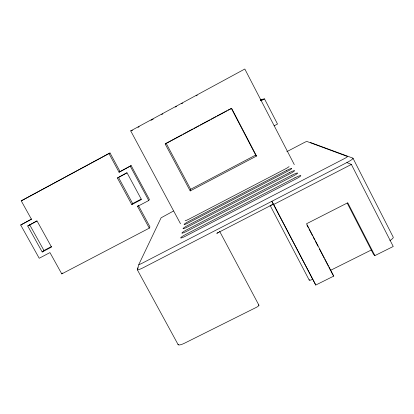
<?xml version="1.0" encoding="UTF-8"?>
<svg xmlns="http://www.w3.org/2000/svg" width="414" height="414" viewBox="0 0 414 414"><rect width="100%" height="100%" fill="white"/><g stroke="black" fill="none" stroke-linecap="round" stroke-linejoin="round"><path stroke-width="0.62" d="M227.897 110.155L231.643 108.354L256.53 156.037L190.186 190.916L190.652 189.281L166.154 143.28L182.015 134.773M389.874 240.596A8.332 1.972 -24.9 0 0 393.083 236.891L352.945 158.153A8.409 1.107 -26.5 0 1 346.87 162.557L143.534 267.553A7.897 1.061 -28.7 0 1 137.324 269.535L138.902 264.318L161.108 217.795L173.456 211.042M137.324 269.535L138.141 267.796M149.283 228.145L149.956 226.882L138.343 205.385L137.546 206.431L149.283 228.145L61.779 273.902L49.954 252.592L39.211 258.264L20.7 225.019L31.661 218.996M137.546 206.431L148.74 200.516L149.428 199.538L131.15 165.595L119.056 172.229L108.929 153.48L21.238 200.857L31.454 219.254L20.7 225.019M126.901 172.731L117.405 178.015L131.802 204.614L132.661 203.59L141.133 199.108M61.779 273.902L62.561 273.043M36.872 220.9L27.738 225.987L42.197 251.997L43.967 250.501L51.678 246.423M190.186 190.916L165.196 144.005L166.154 143.28M119.056 172.229L131.15 165.595M260.37 99.997L261.436 99.401L260.385 99.94M180.494 223.72L130.715 130.886L244.814 69.019L294.292 164.606M138.048 127.331L139.171 126.72M150.996 120.308L153.247 119.087M161.693 114.507L162.821 113.897M175.443 107.055L176.566 106.445M181.596 103.717L182.714 103.112M196.138 95.836L197.255 95.23M120.055 171.541L110.036 152.994L21.238 200.857M183.148 134.162L192.779 128.997M193.912 128.392L199.01 125.654M200.143 125.044L209.769 119.879M210.902 119.273L215.999 116.536M217.133 115.93L226.763 110.761M165.196 144.005L231.643 108.354M261.136 100.711L264.515 98.905L277.509 124.034L274.135 125.82M27.738 225.987L37.069 220.993L51.522 247.065L42.197 251.997M117.405 178.015L127.057 172.85L141.443 199.517L131.802 204.614M190.652 189.281L255.692 155.069L256.53 156.037M286.83 151.669L304.005 142.675A2.908 0.259 -27.2 0 1 306.893 141.453L347.382 156.456A4.207 0.533 -26.5 0 1 344.334 158.645L142.002 263.299A3.949 0.512 -28.6 0 1 138.902 264.318M374.882 255.619L347.75 202.767L306.546 223.751L333.756 276.086L315.768 285.044L271.786 201.328L273.721 204.48L351.372 164.441L393.243 246.48L374.882 255.619L373.547 254.387L347.217 203.108M260.359 100.328L262.512 99.225L264.515 98.905M330.362 270.43L371.731 249.787M108.929 153.48L110.036 152.994M130.715 130.886L132.527 130.369M352.945 158.153L310.764 142.633A5.817 0.543 -27.2 0 0 310.412 142.659M346.87 162.557L351.372 164.441M332.773 274.699L333.756 276.086M29.663 224.755L43.967 250.501M137.365 269.83L178.201 344.764M118.42 177.27L132.661 203.59M130.265 166.221L148.74 200.516M219.937 231.887L258.921 305.206M270.073 205.328L309.211 280.097M231.297 108.328L255.692 155.069M315.768 285.044L273.721 204.48M306.965 225.071L308.446 227.923M309.041 229.061L312.601 235.908M313.191 237.046L314.676 239.903M315.271 241.041L317.942 246.175M319.422 249.026L324.172 258.155M324.762 259.293L328.323 266.14M328.918 267.284L330.398 270.135M330.993 271.274L332.478 274.125M312.508 279.341A3.245 0.792 -26.3 0 1 309.796 280.252A3.245 0.792 -26.3 0 1 309.408 279.559M271.729 204.92A3.276 0.461 -27.2 0 0 273.224 204.221L216.801 233.32A3.219 0.455 -27.9 0 0 218.235 232.513M271.087 205.168A3.276 0.461 -27.2 0 1 270.58 205.328M219.555 231.519A3.219 0.455 -27.9 0 1 219.275 231.788M178.056 344.277A7.819 1.889 -29 0 0 184.654 343.144L256.24 307.421A3.188 0.781 -27.5 0 0 258.626 305.791A3.188 0.781 -27.5 0 0 258.45 304.999M289.07 166.547A5.118 0.549 -27.3 0 1 285.013 169.124L189.296 218.975A4.963 0.538 -28.1 0 1 185.172 220.667M286.55 170.464L188.774 221.35A5.134 0.58 -28.1 0 0 184.08 224.45A5.134 0.58 -28.1 0 0 188.448 222.83L287.502 171.298A5.299 0.59 -27.2 0 0 291.725 168.436A5.299 0.59 -27.2 0 0 286.55 170.464M289.148 172.736L187.884 225.376A5.315 0.621 -28.1 0 0 183.019 228.606A5.315 0.621 -28.1 0 0 187.537 226.96L290.173 173.632A5.491 0.631 -27.2 0 0 294.53 170.656A5.491 0.631 -27.2 0 0 289.148 172.736M291.942 175.179L186.931 229.692A5.511 0.668 -28.1 0 0 181.886 233.066A5.511 0.668 -28.1 0 0 186.559 231.395L293.045 176.141A5.698 0.678 -27.1 0 0 297.547 173.036A5.698 0.678 -27.1 0 0 291.942 175.179M294.954 177.813L185.907 234.334A5.718 0.719 -28.2 0 0 180.659 237.869A5.718 0.719 -28.2 0 0 185.503 236.171L296.139 178.853A5.92 0.735 -27 0 0 300.802 175.608A5.92 0.735 -27 0 0 294.954 177.813"/></g></svg>
